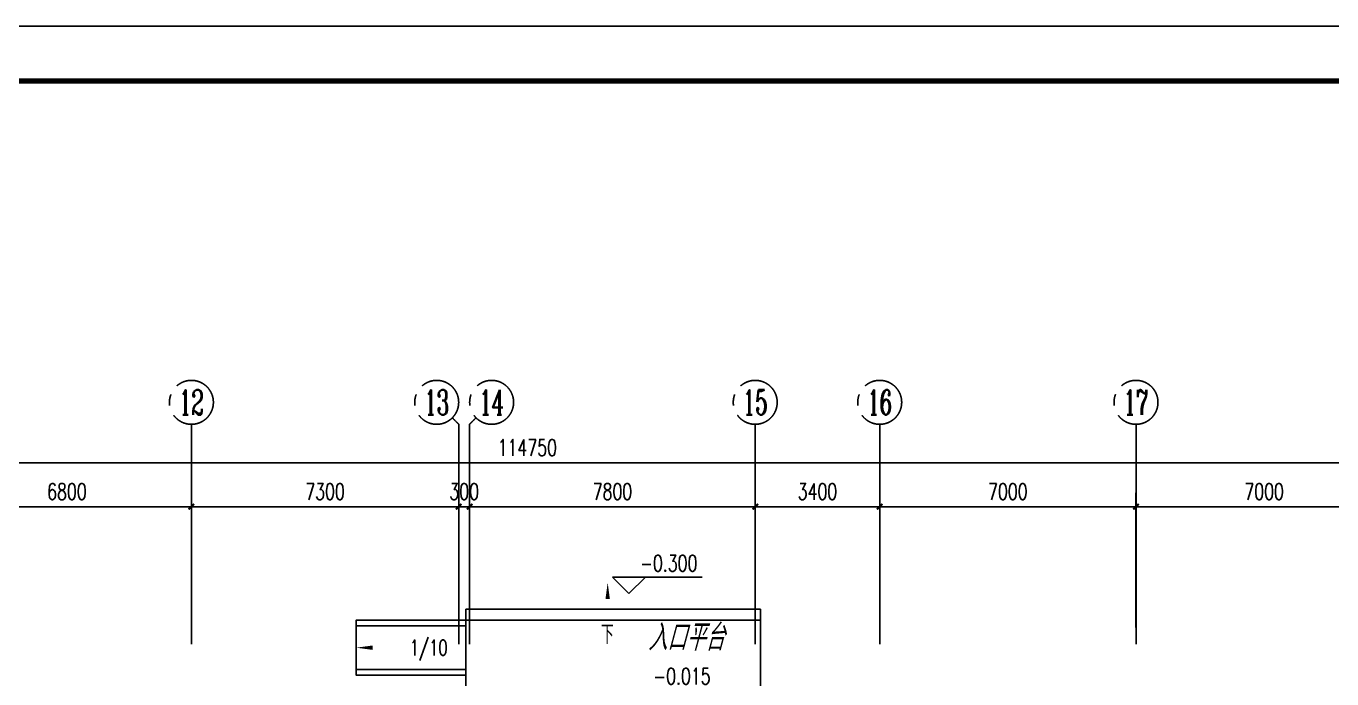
# Model space of a CAD drawing. Extents: x 1241380 to 1952554, y 1012187 to 1766051.
# Drawn here: x 1614601 to 1650265, y 1294519 to 1312345 of the extents above; entities that cross this region are included whole.
import ezdxf
from ezdxf.enums import TextEntityAlignment as Align

# ---------------------------------------------------------------- set-up
doc = ezdxf.new("R2010")
doc.units = 0
doc.linetypes.add('CENTER', pattern=[2, 1.25, -0.25, 0.25, -0.25])
for name, color, linetype in [('1-建筑底图', 8, 'Continuous'), ('AXIS', 251, 'CENTER'), ('AXIS_TEXT', 7, 'Continuous'), ('BTTK', 7, 'Continuous'), ('PUB_TITLE', 7, 'Continuous'), ('WALL', 2, 'Continuous')]:
    doc.layers.add(name, color=color, linetype=linetype)
doc.styles.add('_TCH_AXIS', font='COMPLEX', dxfattribs={"bigfont": 'GBCBIG'})
doc.styles.add('_TCH_DIM', font='SIMPLEX', dxfattribs={"bigfont": 'GBCBIG'})
doc.styles.add('_TCH_DIM_T3', font='SIMPLEX', dxfattribs={"width": 0.705882, "bigfont": 'GBCBIG'})
doc.styles.add('A_DIM', font='SIMPLEX', dxfattribs={"width": 0.7, "bigfont": 'HZ'})
doc.styles.add('COMPLEX', font='COMPLEX')
doc.styles.add('HZ(TK)', font='geniso.shx', dxfattribs={"width": 0.9, "bigfont": 'hztxt.shx'})
doc.styles.get("Standard").update_dxf_attribs({"font": 'gbeitc.shx', "bigfont": 'gbcbig.shx'})
doc.linetypes.add('JIEDI', pattern='A,1.25,-0.25,0.25,-0.25,0.625,["/",Standard,S=0.6,R=0,X=0,Y=-0.3],0.625,-0.25,0.25,-0.25', length=4)
doc.dimstyles.new('_TCH_ARCH&&150', dxfattribs={"dimtxt": 446.25, "dimasz": 150, "dimexe": 375, "dimexo": 450, "dimgap": 189.375, "dimtad": 1, "dimdec": 0, "dimzin": 0, "dimdsep": 46, "dimtxsty": '_TCH_DIM_T3', "dimblk": 'ARCHTICK', "dimcen": 0.09, "dimclrt": 7, "dimazin": 2, "dimtfac": 1, "dimtdec": 0, "dimtix": 1, "dimtmove": 2, "dimatfit": 3, "dimfxl": 1, "dimtolj": 1, "dimtzin": 0, "dimarcsym": 0})

# ---------------------------------------------------------------- blocks, each defined once
blk = doc.blocks.new('_AXISO')
blk.add_circle((0, 0), 0.5)
at = {"layer": 'AXIS_TEXT', "style": 'COMPLEX', "width": 1.041667}
blk.add_attdef('A', text='', height=0.56, dxfattribs=at).set_placement((-0.25, -0.28), (0.25, -0.28), align=Align.FIT)
blk = doc.blocks.new('_ArchTick')
at = {"color": 0, "linetype": 'ByBlock', "const_width": 0.4}
blk.add_lwpolyline([(-0.5, -0.5), (0.5, 0.5)], dxfattribs=at)
blk = doc.blocks.new('*D66')
at = {"layer": 'AXIS', "color": 0, "lineweight": -2, "transparency": 16777216}
for p, q in [((926858, 866392), (926858, 871267)), ((1041608, 866392), (1041608, 871267)), ((926858, 870892), (1041608, 870892))]:
    blk.add_line(p, q, dxfattribs=at)
at = {"layer": 'Defpoints', "color": 0}
for p in [(1041608, 870892), (926858, 865942), (1041608, 865942)]:
    blk.add_point(p, dxfattribs=at)
at = {"layer": 'AXIS', "color": 0, "lineweight": -2, "transparency": 16777216, "xscale": 150, "yscale": 150, "zscale": 150, "rotation": 180}
blk.add_blockref('_ArchTick', (926858, 870892), dxfattribs=at)
at = {"layer": 'AXIS', "color": 0, "lineweight": -2, "transparency": 16777216, "xscale": 150, "yscale": 150, "zscale": 150}
blk.add_blockref('_ArchTick', (1041608, 870892), dxfattribs=at)
at = {"layer": 'AXIS', "color": 7, "transparency": 16777216, "insert": (984233, 871305), "char_height": 446.2, "attachment_point": 5, "style": '_TCH_DIM_T3'}
blk.add_mtext('\\A1;114750', dxfattribs=at)
blk = doc.blocks.new('*D47')
at = {"layer": 'AXIS', "color": 0, "lineweight": -2, "transparency": 16777216}
for p, q in [((968258, 866392), (968258, 870067)), ((975058, 866392), (975058, 870067)), ((968258, 869692), (975058, 869692))]:
    blk.add_line(p, q, dxfattribs=at)
at = {"layer": 'Defpoints', "color": 0}
for p in [(975058, 869692), (968258, 865942), (975058, 865942)]:
    blk.add_point(p, dxfattribs=at)
at = {"layer": 'AXIS', "color": 0, "lineweight": -2, "transparency": 16777216, "xscale": 150, "yscale": 150, "zscale": 150, "rotation": 180}
blk.add_blockref('_ArchTick', (968258, 869692), dxfattribs=at)
at = {"layer": 'AXIS', "color": 0, "lineweight": -2, "transparency": 16777216, "xscale": 150, "yscale": 150, "zscale": 150}
blk.add_blockref('_ArchTick', (975058, 869692), dxfattribs=at)
at = {"layer": 'AXIS', "color": 7, "transparency": 16777216, "insert": (971658, 870105), "char_height": 446.2, "attachment_point": 5, "style": '_TCH_DIM_T3'}
blk.add_mtext('\\A1;6800', dxfattribs=at)
blk = doc.blocks.new('*D48')
at = {"layer": 'AXIS', "color": 0, "lineweight": -2, "transparency": 16777216}
for p, q in [((975058, 866392), (975058, 870067)), ((982358, 866392), (982358, 870067)), ((975058, 869692), (982358, 869692))]:
    blk.add_line(p, q, dxfattribs=at)
at = {"layer": 'Defpoints', "color": 0}
for p in [(982358, 869692), (975058, 865942), (982358, 865942)]:
    blk.add_point(p, dxfattribs=at)
at = {"layer": 'AXIS', "color": 0, "lineweight": -2, "transparency": 16777216, "xscale": 150, "yscale": 150, "zscale": 150, "rotation": 180}
blk.add_blockref('_ArchTick', (975058, 869692), dxfattribs=at)
at = {"layer": 'AXIS', "color": 0, "lineweight": -2, "transparency": 16777216, "xscale": 150, "yscale": 150, "zscale": 150}
blk.add_blockref('_ArchTick', (982358, 869692), dxfattribs=at)
at = {"layer": 'AXIS', "color": 7, "transparency": 16777216, "insert": (978708, 870105), "char_height": 446.2, "attachment_point": 5, "style": '_TCH_DIM_T3'}
blk.add_mtext('\\A1;7300', dxfattribs=at)
blk = doc.blocks.new('*D49')
at = {"layer": 'AXIS', "color": 0, "lineweight": -2, "transparency": 16777216}
for p, q in [((982358, 866392), (982358, 870067)), ((982658, 866392), (982658, 870067)), ((982358, 869692), (982208, 869692)), ((982358, 869692), (982658, 869692)), ((982658, 869692), (982808, 869692))]:
    blk.add_line(p, q, dxfattribs=at)
at = {"layer": 'Defpoints', "color": 0}
for p in [(982658, 869692), (982358, 865942), (982658, 865942)]:
    blk.add_point(p, dxfattribs=at)
at = {"layer": 'AXIS', "color": 0, "lineweight": -2, "transparency": 16777216, "xscale": 150, "yscale": 150, "zscale": 150}
blk.add_blockref('_ArchTick', (982358, 869692), dxfattribs=at)
at = {"layer": 'AXIS', "color": 0, "lineweight": -2, "transparency": 16777216, "xscale": 150, "yscale": 150, "zscale": 150, "rotation": 180}
blk.add_blockref('_ArchTick', (982658, 869692), dxfattribs=at)
at = {"layer": 'AXIS', "color": 7, "transparency": 16777216, "insert": (982508, 870105), "char_height": 446.2, "attachment_point": 5, "style": '_TCH_DIM_T3'}
blk.add_mtext('\\A1;300', dxfattribs=at)
blk = doc.blocks.new('*D50')
at = {"layer": 'AXIS', "color": 0, "lineweight": -2, "transparency": 16777216}
for p, q in [((982658, 866392), (982658, 870067)), ((990458, 866392), (990458, 870067)), ((982658, 869692), (990458, 869692))]:
    blk.add_line(p, q, dxfattribs=at)
at = {"layer": 'Defpoints', "color": 0}
for p in [(990458, 869692), (982658, 865942), (990458, 865942)]:
    blk.add_point(p, dxfattribs=at)
at = {"layer": 'AXIS', "color": 0, "lineweight": -2, "transparency": 16777216, "xscale": 150, "yscale": 150, "zscale": 150, "rotation": 180}
blk.add_blockref('_ArchTick', (982658, 869692), dxfattribs=at)
at = {"layer": 'AXIS', "color": 0, "lineweight": -2, "transparency": 16777216, "xscale": 150, "yscale": 150, "zscale": 150}
blk.add_blockref('_ArchTick', (990458, 869692), dxfattribs=at)
at = {"layer": 'AXIS', "color": 7, "transparency": 16777216, "insert": (986558, 870105), "char_height": 446.2, "attachment_point": 5, "style": '_TCH_DIM_T3'}
blk.add_mtext('\\A1;7800', dxfattribs=at)
blk = doc.blocks.new('*D51')
at = {"layer": 'AXIS', "color": 0, "lineweight": -2, "transparency": 16777216}
for p, q in [((990458, 866392), (990458, 870067)), ((993858, 866392), (993858, 870067)), ((990458, 869692), (993858, 869692))]:
    blk.add_line(p, q, dxfattribs=at)
at = {"layer": 'Defpoints', "color": 0}
for p in [(993858, 869692), (990458, 865942), (993858, 865942)]:
    blk.add_point(p, dxfattribs=at)
at = {"layer": 'AXIS', "color": 0, "lineweight": -2, "transparency": 16777216, "xscale": 150, "yscale": 150, "zscale": 150, "rotation": 180}
blk.add_blockref('_ArchTick', (990458, 869692), dxfattribs=at)
at = {"layer": 'AXIS', "color": 0, "lineweight": -2, "transparency": 16777216, "xscale": 150, "yscale": 150, "zscale": 150}
blk.add_blockref('_ArchTick', (993858, 869692), dxfattribs=at)
at = {"layer": 'AXIS', "color": 7, "transparency": 16777216, "insert": (992158, 870105), "char_height": 446.2, "attachment_point": 5, "style": '_TCH_DIM_T3'}
blk.add_mtext('\\A1;3400', dxfattribs=at)
blk = doc.blocks.new('*D52')
at = {"layer": 'AXIS', "color": 0, "lineweight": -2, "transparency": 16777216}
for p, q in [((993858, 866392), (993858, 870067)), ((1000858, 866392), (1000858, 870067)), ((993858, 869692), (1000858, 869692))]:
    blk.add_line(p, q, dxfattribs=at)
at = {"layer": 'Defpoints', "color": 0}
for p in [(1000858, 869692), (993858, 865942), (1000858, 865942)]:
    blk.add_point(p, dxfattribs=at)
at = {"layer": 'AXIS', "color": 0, "lineweight": -2, "transparency": 16777216, "xscale": 150, "yscale": 150, "zscale": 150, "rotation": 180}
blk.add_blockref('_ArchTick', (993858, 869692), dxfattribs=at)
at = {"layer": 'AXIS', "color": 0, "lineweight": -2, "transparency": 16777216, "xscale": 150, "yscale": 150, "zscale": 150}
blk.add_blockref('_ArchTick', (1000858, 869692), dxfattribs=at)
at = {"layer": 'AXIS', "color": 7, "transparency": 16777216, "insert": (997358, 870105), "char_height": 446.2, "attachment_point": 5, "style": '_TCH_DIM_T3'}
blk.add_mtext('\\A1;7000', dxfattribs=at)
blk = doc.blocks.new('*D53')
at = {"layer": 'AXIS', "color": 0, "lineweight": -2, "transparency": 16777216}
for p, q in [((1000858, 866392), (1000858, 870067)), ((1007858, 866392), (1007858, 870067)), ((1000858, 869692), (1007858, 869692))]:
    blk.add_line(p, q, dxfattribs=at)
at = {"layer": 'Defpoints', "color": 0}
for p in [(1007858, 869692), (1000858, 865942), (1007858, 865942)]:
    blk.add_point(p, dxfattribs=at)
at = {"layer": 'AXIS', "color": 0, "lineweight": -2, "transparency": 16777216, "xscale": 150, "yscale": 150, "zscale": 150, "rotation": 180}
blk.add_blockref('_ArchTick', (1000858, 869692), dxfattribs=at)
at = {"layer": 'AXIS', "color": 0, "lineweight": -2, "transparency": 16777216, "xscale": 150, "yscale": 150, "zscale": 150}
blk.add_blockref('_ArchTick', (1007858, 869692), dxfattribs=at)
at = {"layer": 'AXIS', "color": 7, "transparency": 16777216, "insert": (1004358, 870105), "char_height": 446.2, "attachment_point": 5, "style": '_TCH_DIM_T3'}
blk.add_mtext('\\A1;7000', dxfattribs=at)
blk = doc.blocks.new('vhtemplate_2020年新竖式图框_A0')
at = {"layer": 'PUB_TITLE', "color": 7}
blk.add_lwpolyline([(0, 0), (1189, 0), (1189, 841), (0, 841)], close=True, dxfattribs=at)
at = {"layer": 'PUB_TITLE', "const_width": 1}
blk.add_lwpolyline([(25, 10), (1179, 10), (1179, 831), (25, 831)], close=True, dxfattribs=at)
at = {"layer": 'BTTK', "color": 4, "style": 'HZ(TK)', "width": 0.9}
for tag, p in [('合作单位', (1144, 743.5)), ('建设单位', (1144, 209.5)), ('工程名称', (1144, 176.5)), ('子项名称', (1154, 160)), ('图纸名称', (1144, 141))]:
    blk.add_attdef(tag, text='', height=3.5, dxfattribs=at).set_placement(p, align=Align.MIDDLE_CENTER)
for tag, p in [('注册证书号', (1156.5, 309.01)), ('注册印章号', (1156.5, 301.01)), ('设计号', (1154, 193)), ('图别', (1137.75, 34)), ('图号', (1170.25, 34)), ('版本号', (1137.75, 26)), ('日期', (1170.25, 26))]:
    blk.add_attdef(tag, text='', height=3.5, dxfattribs=at).set_placement(p, align=Align.MIDDLE)
blk = doc.blocks.new('ERT')
at = {"layer": 'AXIS'}
for p, q in [((982182.5, 872117.8), (982358.2, 871942.1)), ((982833.9, 872117.8), (982658.2, 871942.1)), ((975058.2, 865942.1), (975058.2, 871942.1)), ((982358.2, 865942.1), (982358.2, 871942.1)), ((982658.2, 865942.1), (982658.2, 871942.1)), ((990458.2, 865942.1), (990458.2, 871942.1)), ((993858.2, 865942.1), (993858.2, 871942.1)), ((1000858.2, 865942.1), (1000858.2, 871942.1))]:
    blk.add_line(p, q, dxfattribs=at)
ref = blk.add_blockref('_AXISO', (975058.2, 872542.1), dxfattribs=dict(at, xscale=1200, yscale=1200, zscale=1200))
ref.add_attrib('A', '12', dxfattribs={"layer": 'AXIS_TEXT', "height": 678.82, "style": '_TCH_AXIS', "width": 0.724138}).set_placement((974718.8, 872202.7), (975397.6, 872202.7), align=Align.FIT)
ref = blk.add_blockref('_AXISO', (981758.2, 872542.1), dxfattribs=dict(at, xscale=1200, yscale=1200, zscale=1200))
ref.add_attrib('A', '13', dxfattribs={"layer": 'AXIS_TEXT', "height": 678.82, "style": '_TCH_AXIS', "width": 0.724138}).set_placement((981418.8, 872202.7), (982097.6, 872202.7), align=Align.FIT)
ref = blk.add_blockref('_AXISO', (983258.2, 872542.1), dxfattribs=dict(at, xscale=1200, yscale=1200, zscale=1200))
ref.add_attrib('A', '14', dxfattribs={"layer": 'AXIS_TEXT', "height": 678.82, "style": '_TCH_AXIS', "width": 0.677419}).set_placement((982918.8, 872202.7), (983597.6, 872202.7), align=Align.FIT)
ref = blk.add_blockref('_AXISO', (990458.2, 872542.1), dxfattribs=dict(at, xscale=1200, yscale=1200, zscale=1200))
ref.add_attrib('A', '15', dxfattribs={"layer": 'AXIS_TEXT', "height": 678.82, "style": '_TCH_AXIS', "width": 0.724138}).set_placement((990118.8, 872202.7), (990797.6, 872202.7), align=Align.FIT)
ref = blk.add_blockref('_AXISO', (993858.2, 872542.1), dxfattribs=dict(at, xscale=1200, yscale=1200, zscale=1200))
ref.add_attrib('A', '16', dxfattribs={"layer": 'AXIS_TEXT', "height": 678.82, "style": '_TCH_AXIS', "width": 0.724138}).set_placement((993518.8, 872202.7), (994197.6, 872202.7), align=Align.FIT)
ref = blk.add_blockref('_AXISO', (1000858.2, 872542.1), dxfattribs=dict(at, xscale=1200, yscale=1200, zscale=1200))
ref.add_attrib('A', '17', dxfattribs={"layer": 'AXIS_TEXT', "height": 678.82, "style": '_TCH_AXIS', "width": 0.724138}).set_placement((1000518.8, 872202.7), (1001197.6, 872202.7), align=Align.FIT)
for p1, p2, distance, picture, middle in [((926858.2, 865942.1), (1041608.2, 865942.1), 4950, '*D66', (984233.2, 871304.6)), ((968258.2, 865942.1), (975058.2, 865942.1), 3750, '*D47', (971658.2, 870104.6)), ((975058.2, 865942.1), (982358.2, 865942.1), 3750, '*D48', (978708.2, 870104.6)), ((982358.2, 865942.1), (982658.2, 865942.1), 3750, '*D49', (982508.2, 870104.6)), ((982658.2, 865942.1), (990458.2, 865942.1), 3750, '*D50', (986558.2, 870104.6)), ((990458.2, 865942.1), (993858.2, 865942.1), 3750, '*D51', (992158.2, 870104.6)), ((993858.2, 865942.1), (1000858.2, 865942.1), 3750, '*D52', (997358.2, 870104.6)), ((1000858.2, 865942.1), (1007858.2, 865942.1), 3750, '*D53', (1004358.2, 870104.6))]:
    dim = blk.add_aligned_dim(p1=p1, p2=p2, distance=distance, dimstyle='_TCH_ARCH&&150', dxfattribs=at)
    dim.commit()
    dim.dimension.update_dxf_attribs({"geometry": picture, "text_midpoint": middle})
blk = doc.blocks.new('1-一层建筑底图')
at = {"layer": '1-建筑底图', "color": 8}
for p, q in [((60300, 94176), (59850, 94626)), ((59850, 94626), (62301, 94626)), ((60300, 94176), (60750, 94626))]:
    blk.add_line(p, q, dxfattribs=at)
for points in [[(59720, 93480, 0, 0, 0), (59720, 94477, 0, 120, 0), (59720, 94027, 0, 0, 0)], [(54156, 92700, 0, 0, 0), (52850, 92700, 0, 120, 0), (53300, 92700, 0, 0, 0)]]:
    blk.add_lwpolyline(points, format="xyseb", dxfattribs=at)
for points in [[(55850, 93450), (52850, 93450), (52850, 91950), (55850, 91946)], [(55850, 90450), (55850, 90450), (55850, 93450), (63890, 93450), (63890, 90550)]]:
    blk.add_lwpolyline(points, dxfattribs=at)
for points in [[(52850, 93450), (55850, 93450), (55850, 93300), (52850, 93300)], [(55850, 93450), (55850, 93750), (63890, 93750), (63890, 93450)], [(52848, 92100), (55848, 92100), (55848, 91950), (52848, 91950)]]:
    blk.add_lwpolyline(points, close=True, dxfattribs=at)
blk.add_blockref('ERT', (-926708, -773142), dxfattribs=at)
for s, height, style, width, p in [('-0.300', 446.2, '_TCH_DIM', 0.705882, (60606, 94783)), ('下', 525, 'A_DIM', 0.7, (59538, 92797)), ('1/10', 420, 'A_DIM', 0.7, (54313, 92490)), ('-0.015', 446.2, '_TCH_DIM', 0.705882, (60966, 91697))]:
    blk.add_text(s, height=height, dxfattribs=dict(at, style=style, width=width)).set_placement(p)
blk.add_text('入口平台', height=723.4, dxfattribs=at).set_placement((60816, 92621))

msp = doc.modelspace()

# ---------------------------------------------------------------- block references
at = {"layer": '1-建筑底图', "linetype": 'JIEDI'}
msp.add_blockref('1-一层建筑底图', (1570765, 1202671.1), dxfattribs=at)
at = {"layer": 'WALL', "xscale": 150, "yscale": 150, "zscale": 150}
msp.add_blockref('vhtemplate_2020年新竖式图框_A0', (1546439.2, 1186194.8), dxfattribs=at)

doc.saveas('drawing.dxf')
